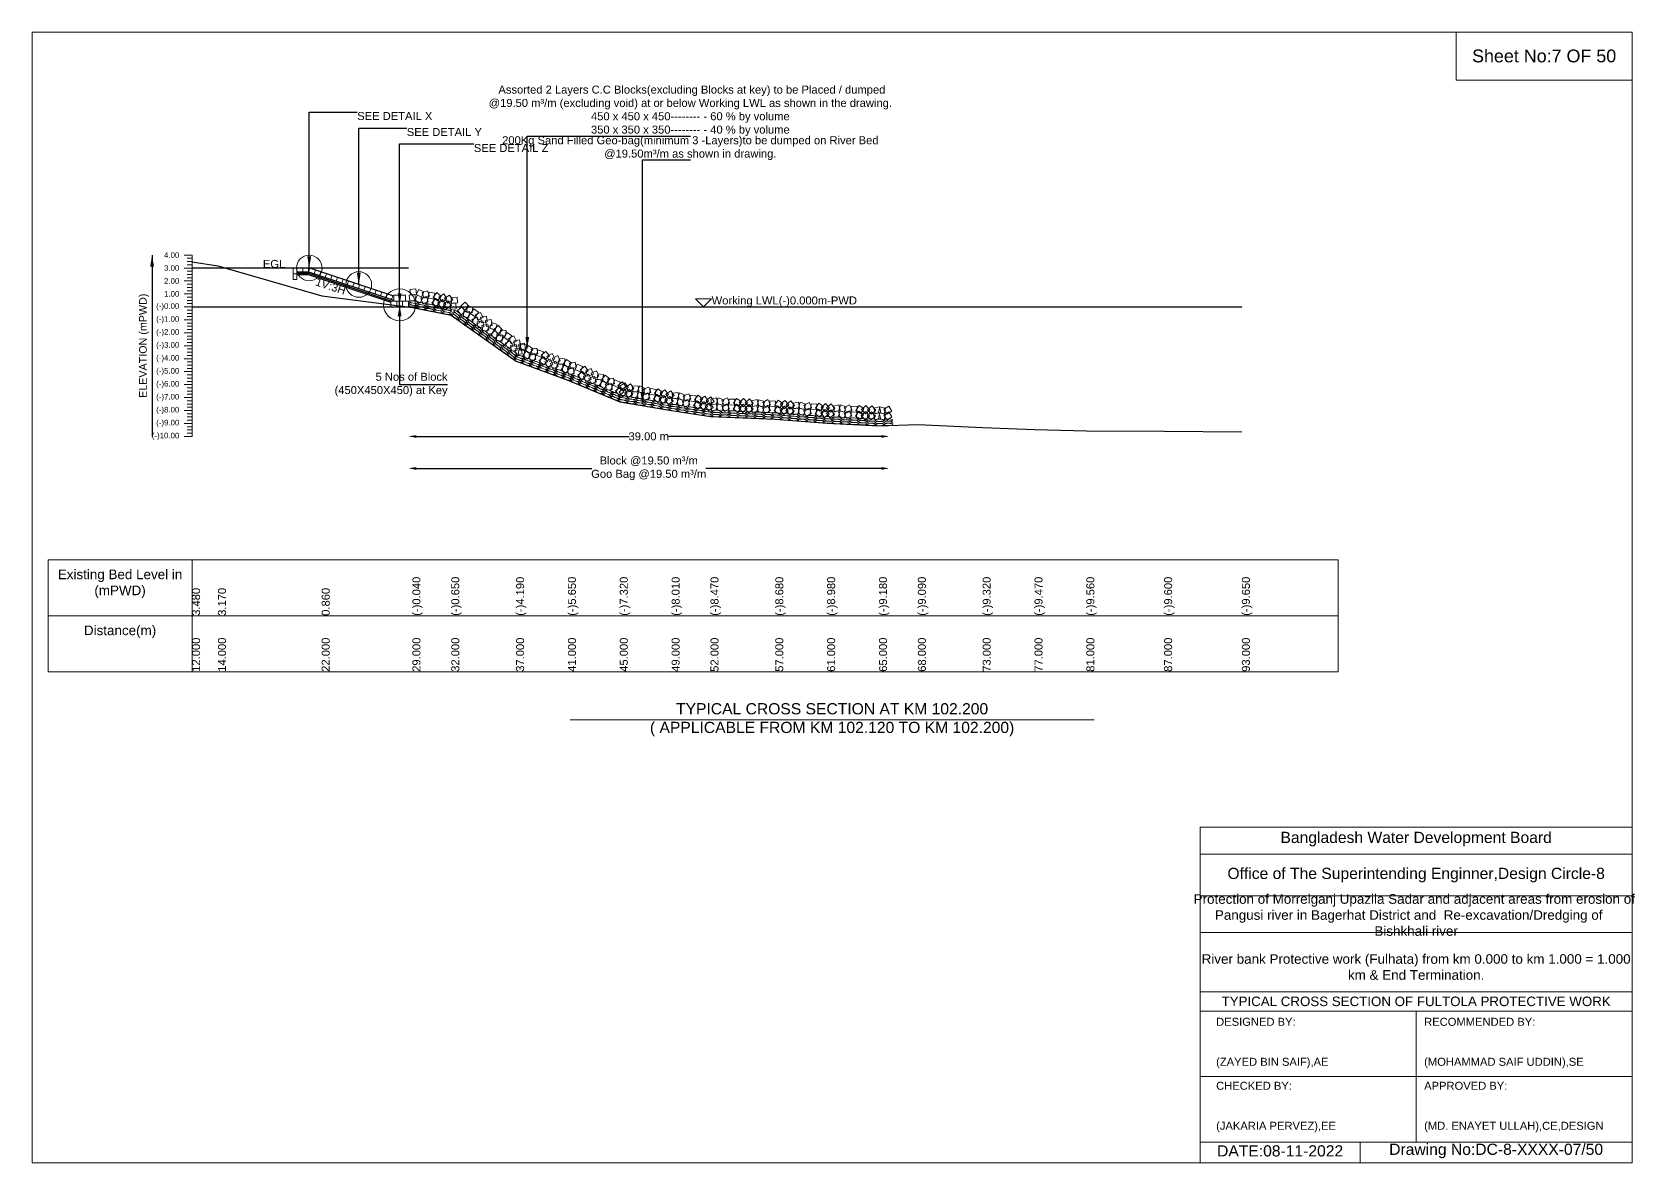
# Model space of a CAD drawing. Header units: inches. Extents: x 89000 to 305017, y -7071 to 0.
# Drawn here: x 190000 to 200017, y -7071 to 0 of the extents above; entities that cross this region are included whole.
import ezdxf

# ---------------------------------------------------------------- set-up
doc = ezdxf.new("R2010")
doc.units = ezdxf.units.IN
doc.header["$LTSCALE"] = 7
doc.header["$MEASUREMENT"] = 0
for name, color, linetype, lineweight in [('Cross section Data Border', 7, 'Continuous', 9), ('Cross Section Labels', 7, 'Continuous', 9), ('Existing_Bed_Level for Xsection', 7, 'Continuous', 25), ('Long Section Labels', 7, 'Continuous', 9)]:
    doc.layers.add(name, color=color, linetype=linetype, lineweight=lineweight)
doc.styles.get("Standard").update_dxf_attribs({"font": 'arial.ttf'})
doc.dimstyles.new('Appron Lebeling Style', dxfattribs={"dimtxt": 50, "dimasz": 50, "dimexe": 0.18, "dimexo": 0.0625, "dimgap": 0.09, "dimtad": 0, "dimtih": 1, "dimtoh": 1, "dimdec": 4, "dimzin": 0, "dimdsep": 46, "dimtxsty": 'Standard', "dimcen": 0.09, "dimse1": 1, "dimse2": 1, "dimadec": 0, "dimazin": 0, "dimtfac": 1, "dimtdec": 4, "dimtofl": 0, "dimtmove": 0, "dimatfit": 3, "dimfxl": 1, "dimtolj": 1, "dimtzin": 0, "dimarcsym": 0})
doc.dimstyles.get("Standard").update_dxf_attribs({"dimtxt": 0.18, "dimasz": 0.18, "dimexe": 0.18, "dimexo": 0.0625, "dimgap": 0.09, "dimtad": 0, "dimtih": 1, "dimtoh": 1, "dimdec": 4, "dimzin": 0, "dimdsep": 46, "dimtxsty": 'Standard', "dimcen": 0.09, "dimadec": 0, "dimazin": 0, "dimtfac": 1, "dimtdec": 4, "dimtofl": 0, "dimtmove": 0, "dimatfit": 3, "dimfxl": 1, "dimtolj": 1, "dimtzin": 0, "dimarcsym": 0})

# ---------------------------------------------------------------- blocks, each defined once
blk = doc.blocks.new('*D27')
at = {"layer": 'Cross Section Labels', "color": 0, "lineweight": -2, "transparency": 16777216}
for p, q in [((192402, -2528), (193732, -2528)), ((195307, -2528), (193977, -2528))]:
    blk.add_line(p, q, dxfattribs=at)
at = {"layer": 'Cross Section Labels', "color": 0, "transparency": 16777216}
for points in [[(192402, -2520), (192402, -2537), (192352, -2528)], [(195307, -2520), (195307, -2537), (195357, -2528)]]:
    blk.add_solid(points, dxfattribs=at)
at = {"layer": 'Defpoints', "color": 0, "transparency": 16777216}
for p in [(192352, -1718), (195357, -2460), (195357, -2528)]:
    blk.add_point(p, dxfattribs=at)
at = {"layer": 'Cross Section Labels', "color": 0, "transparency": 16777216, "insert": (193854, -2528), "char_height": 50, "attachment_point": 5}
blk.add_mtext('\\A1;39.00 m', dxfattribs=at)
blk = doc.blocks.new('*D28')
at = {"layer": 'Cross Section Labels', "color": 0, "lineweight": -2, "transparency": 16777216}
for p, q in [((192402, -2728), (193499, -2728)), ((195307, -2728), (194210, -2728))]:
    blk.add_line(p, q, dxfattribs=at)
at = {"layer": 'Cross Section Labels', "color": 0, "transparency": 16777216}
for points in [[(192402, -2720), (192402, -2737), (192352, -2728)], [(195307, -2720), (195307, -2737), (195357, -2728)]]:
    blk.add_solid(points, dxfattribs=at)
at = {"layer": 'Defpoints', "color": 0, "transparency": 16777216}
for p in [(192352, -1718), (195357, -2460), (195357, -2728)]:
    blk.add_point(p, dxfattribs=at)
at = {"layer": 'Cross Section Labels', "color": 0, "transparency": 16777216, "insert": (193854, -2728), "char_height": 50, "attachment_point": 5}
blk.add_mtext('\\A1;Block @19.50 m³/m ^JGoo Bag @19.50 m³/m ', dxfattribs=at)

msp = doc.modelspace()

# ---------------------------------------------------------------- linework, layer by layer
at = {"layer": 'Cross section Data Border'}
msp.add_lwpolyline([(190100, -3300), (198162.44489, -3300), (198162.44489, -4000), (190100, -4000)], close=True, dxfattribs=at)
for points in [[(191000, -3300), (191000, -4000)], [(190100, -3650), (198162.44489, -3650)]]:
    msp.add_lwpolyline(points, dxfattribs=at)
at = {"layer": 'Cross Section Labels'}
for points in [[(190000, 0), (200000, 0), (200000, -7071), (190000, -7071)], [(198900, 0), (200000, 0), (200000, -300), (198900, -300)], [(194197.2, -1718.35), (194247.2, -1668.35), (194147.2, -1668.35)]]:
    msp.add_lwpolyline(points, close=True, dxfattribs=at)
for points in [[(193362, -4300), (195000, -4300), (196638, -4300)], [(197300, -7071), (197300, -4971), (200000, -4971)], [(197300, -5141), (200000, -5141)], [(197300, -5401), (200000, -5401)], [(197300, -5631), (200000, -5631)], [(197300, -6001), (200000, -6001)], [(197300, -6121), (200000, -6121)], [(198650, -6121), (198650, -6941)], [(197300, -6531), (200000, -6531)], [(197300, -6941), (200000, -6941)], [(198300, -6941), (198300, -7071)]]:
    msp.add_lwpolyline(points, dxfattribs=at)
for centre, radius in [((191732.15, -1475.35), 80), ((192041.975, -1578.625), 80), ((192297.125, -1706.2), 100)]:
    msp.add_circle(centre, radius, dxfattribs=at)
at = {"layer": 'Existing_Bed_Level for Xsection'}
for points in [[(191000, -1436.47), (191162, -1461.58), (191810, -1648.69), (192377, -1721.59), (192620, -1771), (193025, -2057.74), (193349, -2176), (193673, -2311.27), (193997, -2367.16), (194240, -2404.42), (194645, -2421.43), (194969, -2445.73), (195293, -2461.93), (195536, -2454.64), (195941, -2473.27), (196265, -2485.42), (196589, -2492.71), (197075, -2495.95), (197561, -2500)], [(192351.8, -1475.35), (191000, -1475.35)], [(192260.675, -1651.525), (191735.89099, -1476.597), (191732.15, -1475.35), (191728.20665, -1475.35), (191655.30665, -1475.35)], [(191655.30665, -1499.65), (191728.20665, -1499.65), (192260.675, -1677.13945)], [(191655.30665, -1507.75), (191726.8922, -1507.75), (192249.3422, -1681.9)], [(191655.30665, -1515.85), (191725.57775, -1515.85), (192242.45, -1688.14075)], [(191000, -1718.35), (197561, -1718.35)]]:
    msp.add_lwpolyline(points, dxfattribs=at)
at = {"layer": 'Long Section Labels'}
for points in [[(191000, -1394.35), (190950, -1394.35)], [(191000, -2528.35), (191000, -2447.35), (191000, -2366.35), (191000, -2285.35), (191000, -2204.35), (191000, -2123.35), (191000, -2042.35), (191000, -1961.35), (191000, -1880.35), (191000, -1799.35), (191000, -1718.35), (191000, -1637.35), (191000, -1556.35), (191000, -1475.35), (191000, -1394.35)], [(191000, -1475.35), (190950, -1475.35)], [(191000, -1414.6), (190970, -1414.6)], [(191000, -1434.85), (190970, -1434.85)], [(191000, -1455.1), (190970, -1455.1)], [(191000, -1495.6), (190970, -1495.6)], [(191000, -1556.35), (190950, -1556.35)], [(191000, -1515.85), (190970, -1515.85)], [(191000, -1536.1), (190970, -1536.1)], [(191000, -1576.6), (190970, -1576.6)], [(191000, -1596.85), (190970, -1596.85)], [(191000, -1637.35), (190950, -1637.35)], [(191000, -1617.1), (190970, -1617.1)], [(191000, -1657.6), (190970, -1657.6)], [(191000, -1677.85), (190970, -1677.85)], [(191000, -1698.1), (190970, -1698.1)], [(191000, -1718.35), (190950, -1718.35)], [(191000, -1799.35), (190950, -1799.35)], [(191000, -1738.6), (190970, -1738.6)], [(191000, -1758.85), (190970, -1758.85)], [(191000, -1779.1), (190970, -1779.1)], [(191000, -1880.35), (190950, -1880.35)], [(191000, -1819.6), (190970, -1819.6)], [(191000, -1839.85), (190970, -1839.85)], [(191000, -1860.1), (190970, -1860.1)], [(191000, -1900.6), (190970, -1900.6)], [(191000, -1961.35), (190950, -1961.35)], [(191000, -1920.85), (190970, -1920.85)], [(191000, -1941.1), (190970, -1941.1)], [(191000, -1981.6), (190970, -1981.6)], [(191000, -2001.85), (190970, -2001.85)], [(191000, -2042.35), (190950, -2042.35)], [(191000, -2022.1), (190970, -2022.1)], [(191000, -2062.6), (190970, -2062.6)], [(191000, -2082.85), (190970, -2082.85)], [(191000, -2103.1), (190970, -2103.1)], [(191000, -2123.35), (190950, -2123.35)], [(191000, -2143.6), (190970, -2143.6)], [(191000, -2163.85), (190970, -2163.85)], [(191000, -2184.1), (190970, -2184.1)], [(191000, -2204.35), (190950, -2204.35)], [(191000, -2285.35), (190950, -2285.35)], [(191000, -2224.6), (190970, -2224.6)], [(191000, -2244.85), (190970, -2244.85)], [(191000, -2265.1), (190970, -2265.1)], [(191000, -2366.35), (190950, -2366.35)], [(191000, -2305.6), (190970, -2305.6)], [(191000, -2325.85), (190970, -2325.85)], [(191000, -2346.1), (190970, -2346.1)], [(191000, -2386.6), (190970, -2386.6)], [(191000, -2447.35), (190950, -2447.35)], [(191000, -2406.85), (190970, -2406.85)], [(191000, -2427.1), (190970, -2427.1)], [(191000, -2467.6), (190970, -2467.6)], [(191000, -2487.85), (190970, -2487.85)], [(191000, -2528.35), (190950, -2528.35)], [(191000, -2508.1), (190970, -2508.1)]]:
    msp.add_lwpolyline(points, dxfattribs=at)
for points in [[(191655.30665, -1475.35), (191631.00665, -1475.35), (191631.00665, -1511.8), (191655.30665, -1511.8)], [(191691.75665, -1475.35), (191655.30665, -1475.35), (191655.30665, -1499.65), (191691.75665, -1499.65)], [(191728.20665, -1475.35), (191691.75665, -1475.35), (191691.75665, -1499.65), (191728.20665, -1499.65)], [(191770.47049, -1488.1235), (191735.89099, -1476.597), (191728.20665, -1499.65), (191762.78616, -1511.1765)], [(191805.05, -1499.65), (191770.47049, -1488.1235), (191762.78616, -1511.1765), (191797.36567, -1522.703)], [(191839.62951, -1511.1765), (191805.05, -1499.65), (191797.36567, -1522.703), (191831.94517, -1534.22951)], [(191655.30665, -1511.8), (191631.00665, -1511.8), (191631.00665, -1548.25), (191655.30665, -1548.25)], [(191874.20901, -1522.703), (191839.62951, -1511.1765), (191831.94517, -1534.22951), (191866.52468, -1545.75601)], [(191908.78852, -1534.22951), (191874.20901, -1522.703), (191866.52468, -1545.75601), (191901.10418, -1557.28251)], [(191943.36802, -1545.75601), (191908.78852, -1534.22951), (191901.10418, -1557.28251), (191935.68369, -1568.80901)], [(191977.94753, -1557.28251), (191943.36802, -1545.75601), (191935.68369, -1568.80901), (191970.2632, -1580.33551)], [(192012.52704, -1568.80901), (191977.94753, -1557.28251), (191970.2632, -1580.33551), (192004.8427, -1591.86202)], [(192047.10654, -1580.33551), (192012.52704, -1568.80901), (192004.8427, -1591.86202), (192039.42221, -1603.38852)], [(192081.68605, -1591.86202), (192047.10654, -1580.33551), (192039.42221, -1603.38852), (192074.00171, -1614.91502)], [(192116.26556, -1603.38852), (192081.68605, -1591.86202), (192074.00171, -1614.91502), (192108.58122, -1626.44152)], [(192150.84506, -1614.91502), (192116.26556, -1603.38852), (192108.58122, -1626.44152), (192143.16073, -1637.96802)], [(192185.42457, -1626.44152), (192150.84506, -1614.91502), (192143.16073, -1637.96802), (192177.74023, -1649.49453)], [(192220.00407, -1637.96802), (192185.42457, -1626.44152), (192177.74023, -1649.49453), (192212.31974, -1661.02103)], [(192254.58358, -1649.49453), (192220.00407, -1637.96802), (192212.31974, -1661.02103), (192246.89925, -1672.54753)], [(192278.9, -1681.9), (192242.45, -1681.9), (192242.45, -1718.35), (192278.9, -1718.35)], [(192297.125, -1645.45), (192260.675, -1645.45), (192260.675, -1681.9), (192297.125, -1681.9)], [(192315.35, -1681.9), (192278.9, -1681.9), (192278.9, -1718.35), (192315.35, -1718.35)], [(192333.575, -1645.45), (192297.125, -1645.45), (192297.125, -1681.9), (192333.575, -1681.9)], [(192351.8, -1681.9), (192315.35, -1681.9), (192315.35, -1718.35), (192351.8, -1718.35)], [(192393.09232, -1641.12664), (192356.96971, -1646.00103), (192361.84411, -1682.12364), (192397.96672, -1677.24925)], [(192397.74049, -1604.97423), (192361.61788, -1609.84862), (192366.49228, -1645.97123), (192402.61488, -1641.09683)], [(192441.98622, -1660.90445), (192409.36727, -1644.63773), (192393.10054, -1677.25668), (192425.7195, -1693.52341)], [(192449.24911, -1625.18537), (192416.63015, -1608.91864), (192400.36343, -1641.53759), (192432.98238, -1657.80432)], [(192464.77397, -1653.28295), (192430.20197, -1664.83195), (192441.75097, -1699.40395), (192476.32297, -1687.85494)], [(192472.03685, -1617.56386), (192437.46485, -1629.11286), (192449.01385, -1663.68486), (192483.58585, -1652.13586)], [(192510.47254, -1669.37822), (192474.75345, -1662.11534), (192467.49057, -1697.83443), (192503.20966, -1705.09731)], [(192517.73542, -1633.65914), (192482.01633, -1626.39626), (192474.75345, -1662.11534), (192510.47254, -1669.37822)], [(192550.42548, -1689.2774), (192523.10883, -1665.14437), (192498.9758, -1692.46102), (192526.29245, -1716.59405)], [(192557.68836, -1653.55831), (192530.37171, -1629.42528), (192506.23868, -1656.74193), (192533.55533, -1680.87496)], [(192565.56541, -1672.87693), (192535.16457, -1692.9864), (192555.27404, -1723.38725), (192585.67489, -1703.27778)], [(192572.8283, -1637.15784), (192542.42745, -1657.26731), (192562.53692, -1687.66816), (192592.93777, -1667.55869)], [(192621.39806, -1710.52054), (192601.26439, -1680.13572), (192570.87956, -1700.26939), (192591.01324, -1730.65422)], [(192628.66094, -1674.80146), (192608.52727, -1644.41663), (192578.14244, -1664.55031), (192598.27612, -1694.93513)], [(192648.93022, -1693.34886), (192612.5489, -1695.58553), (192614.78558, -1731.96684), (192651.16689, -1729.73017)], [(192656.1931, -1657.62977), (192619.81179, -1659.86645), (192622.04846, -1696.24776), (192658.42977, -1694.01108)], [(192730.8718, -1716.10611), (192707.59361, -1688.05743), (192679.54493, -1711.33563), (192702.82313, -1739.3843)], [(192709.80968, -1745.85487), (192686.53148, -1717.8062), (192658.48281, -1741.0844), (192681.761, -1769.13307)], [(192733.73497, -1748.07949), (192697.44274, -1744.69181), (192694.05505, -1780.98404), (192730.34728, -1784.37172)], [(192754.7971, -1718.33072), (192718.50486, -1714.94304), (192715.11718, -1751.23527), (192751.40941, -1754.62296)], [(192769.04923, -1781.25057), (192739.30046, -1760.18845), (192718.23833, -1789.93721), (192747.9871, -1810.99934)], [(192790.11136, -1751.50181), (192760.36259, -1730.43968), (192739.30046, -1760.18845), (192769.04923, -1781.25057)], [(192797.57132, -1815.58285), (192782.31937, -1782.47725), (192749.21377, -1797.7292), (192764.46572, -1830.8348)], [(192818.63345, -1785.83408), (192803.3815, -1752.72848), (192770.2759, -1767.98043), (192785.52785, -1801.08603)], [(192839.10499, -1776.93976), (192803.17382, -1783.06783), (192809.3019, -1818.99901), (192845.23307, -1812.87093)], [(192874.9937, -1833.91631), (192868.83701, -1797.99003), (192832.91073, -1804.14671), (192839.06742, -1840.07299)], [(192818.04286, -1806.68853), (192782.11169, -1812.8166), (192788.23977, -1848.74778), (192824.17094, -1842.6197)], [(192853.93157, -1863.66508), (192847.77488, -1827.73879), (192811.8486, -1833.89548), (192818.00529, -1869.82176)], [(192886.05234, -1859.06697), (192851.86342, -1846.42892), (192839.22537, -1880.61784), (192873.41429, -1893.25589)], [(192907.11447, -1829.3182), (192872.92555, -1816.68015), (192860.2875, -1850.86908), (192894.47642, -1863.50712)], [(192918.05106, -1893.28977), (192894.77286, -1865.2411), (192866.72419, -1888.5193), (192890.00239, -1916.56797)], [(192939.11319, -1863.541), (192915.83499, -1835.49233), (192887.78632, -1858.77053), (192911.06451, -1886.8192)], [(192941.97635, -1895.51439), (192905.68412, -1892.12671), (192902.29643, -1928.41894), (192938.58866, -1931.80662)], [(192963.03848, -1865.76562), (192926.74625, -1862.37794), (192923.35856, -1898.67017), (192959.65079, -1902.05785)], [(192998.35274, -1898.9367), (192968.60397, -1877.87458), (192947.54184, -1907.62334), (192977.29061, -1928.68547)], [(193026.87483, -1933.26897), (193011.62288, -1900.16338), (192978.51728, -1915.41533), (192993.76924, -1948.52093)], [(192977.29061, -1928.68547), (192947.54184, -1907.62334), (192926.47971, -1937.37211), (192956.22848, -1958.43424)], [(193005.8127, -1963.01774), (192990.56075, -1929.91215), (192957.45516, -1945.1641), (192972.70711, -1978.26969)], [(193026.28425, -1954.12342), (192990.35307, -1960.2515), (192996.48115, -1996.18267), (193032.41232, -1990.0546)], [(193047.34637, -1924.37466), (193011.4152, -1930.50273), (193017.54328, -1966.43391), (193053.47445, -1960.30583)], [(193062.17295, -2011.09997), (193056.01626, -1975.17369), (193020.08998, -1981.33038), (193026.24667, -2017.25666)], [(193078.38071, -1990.08303), (193042.07167, -1986.88048), (193038.86913, -2023.18952), (193075.17816, -2026.39207)], [(193083.23508, -1981.35121), (193077.07839, -1945.42492), (193041.15211, -1951.58161), (193047.3088, -1987.50789)], [(193090.87848, -1955.84258), (193054.56944, -1952.64003), (193051.36689, -1988.94907), (193087.67593, -1992.15162)], [(193118.2528, -2014.68659), (193088.41792, -1993.74661), (193067.47794, -2023.58149), (193097.31282, -2044.52147)], [(193130.75056, -1980.44614), (193100.91569, -1959.50616), (193079.97571, -1989.34104), (193109.81058, -2010.28102)], [(193154.41878, -1976.30081), (193118.51304, -1982.57616), (193124.78838, -2018.4819), (193160.69413, -2012.20656)], [(193197.21314, -1999.01778), (193162.97269, -1986.52001), (193150.47493, -2020.76046), (193184.71538, -2033.25823)], [(193233.75975, -2024.64121), (193210.3388, -1996.71162), (193182.40922, -2020.13256), (193205.83016, -2048.06215)], [(193141.92102, -2010.54126), (193106.01527, -2016.81661), (193112.29062, -2052.72235), (193148.19636, -2046.44701)], [(193184.71538, -2033.25823), (193150.47493, -2020.76046), (193137.97716, -2055.00091), (193172.21761, -2067.49868)], [(193221.26198, -2058.88165), (193197.84104, -2030.95207), (193169.91145, -2054.37301), (193193.3324, -2082.3026)], [(193238.67406, -2044.91696), (193205.61903, -2060.2782), (193220.98027, -2093.33323), (193254.0353, -2077.97199)], [(193251.17182, -2010.67651), (193218.1168, -2026.03776), (193233.47804, -2059.09278), (193266.53307, -2043.73154)], [(193288.28279, -2090.45047), (193272.89523, -2057.40769), (193239.85245, -2072.79525), (193255.24, -2105.83803)], [(193300.78055, -2056.21003), (193285.39299, -2023.16724), (193252.35021, -2038.5548), (193267.73777, -2071.59758)], [(193318.06386, -2077.56738), (193281.75482, -2074.36483), (193278.55227, -2110.67387), (193314.86131, -2113.87642)], [(193330.56162, -2043.32693), (193294.25259, -2040.12438), (193291.05004, -2076.43342), (193327.35908, -2079.63597)], [(193357.93594, -2102.17094), (193328.10107, -2081.23096), (193307.16109, -2111.06584), (193336.99596, -2132.00582)], [(193370.43371, -2067.93049), (193340.59883, -2046.99051), (193319.65885, -2076.82539), (193349.49373, -2097.76537)], [(193381.60417, -2098.02561), (193345.69842, -2104.30095), (193351.97377, -2140.2067), (193387.87951, -2133.93135)], [(193394.10193, -2063.78516), (193358.19618, -2070.0605), (193364.47153, -2105.96625), (193400.37728, -2099.6909)], [(193440.8783, -2090.59505), (193407.2421, -2076.55194), (193393.19899, -2110.18814), (193426.83519, -2124.23125)], [(193476.22091, -2117.85518), (193454.09532, -2088.88864), (193425.12877, -2111.01423), (193447.25436, -2139.98077)], [(193426.83519, -2124.23125), (193393.19899, -2110.18814), (193379.15588, -2143.82433), (193412.79208, -2157.86744)], [(193462.1778, -2151.49138), (193440.0522, -2122.52483), (193411.08566, -2144.65042), (193433.21125, -2173.61697)], [(193480.20737, -2138.33358), (193446.4875, -2152.17456), (193460.32847, -2185.89443), (193494.04835, -2172.05346)], [(193494.25048, -2104.69739), (193460.53061, -2118.53837), (193474.37158, -2152.25824), (193508.09146, -2138.41726)], [(193527.69245, -2186.07763), (193513.82462, -2152.36879), (193480.11578, -2166.23661), (193493.98361, -2199.94545)], [(193541.73556, -2152.44143), (193527.86773, -2118.73259), (193494.15889, -2132.60042), (193508.02672, -2166.30926)], [(193558.02898, -2174.56323), (193521.90331, -2169.71156), (193517.05164, -2205.83723), (193553.17731, -2210.6889)], [(193572.07209, -2140.92704), (193535.94642, -2136.07537), (193531.09475, -2172.20104), (193567.22042, -2177.05271)], [(193596.74003, -2200.95589), (193567.88906, -2178.67981), (193545.61298, -2207.53079), (193574.46395, -2229.80687)], [(193610.78314, -2167.3197), (193581.93217, -2145.04362), (193559.65609, -2173.8946), (193588.50706, -2196.17068)], [(193620.57239, -2197.89201), (193584.41825, -2202.52676), (193589.05301, -2238.6809), (193625.20714, -2234.04614)], [(193634.6155, -2164.25581), (193598.46136, -2168.89057), (193603.09612, -2205.04471), (193639.25026, -2200.40995)], [(193676.33165, -2188.89683), (193642.69546, -2174.85372), (193628.65235, -2208.48991), (193662.28854, -2222.53302)], [(193711.67426, -2216.15696), (193689.54867, -2187.19041), (193660.58213, -2209.316), (193682.70772, -2238.28255)], [(193704.15623, -2193.08714), (193674.36763, -2214.09289), (193695.37338, -2243.8815), (193725.16198, -2222.87575)], [(193761.08498, -2229.05164), (193740.05551, -2199.27977), (193710.28364, -2220.30923), (193731.31311, -2250.0811)], [(193662.28854, -2222.53302), (193628.65235, -2208.48991), (193614.60924, -2242.12611), (193648.24543, -2256.16922)], [(193697.63115, -2249.79315), (193675.50556, -2220.82661), (193646.53902, -2242.9522), (193668.66461, -2271.91874)], [(193697.96012, -2229.00665), (193668.17152, -2250.0124), (193689.17727, -2279.801), (193718.96587, -2258.79525)], [(193754.88886, -2264.97114), (193733.8594, -2235.19927), (193704.08753, -2256.22874), (193725.11699, -2286.0006)], [(193781.89752, -2246.98729), (193745.59893, -2250.30623), (193748.91788, -2286.60482), (193785.21646, -2283.28587)], [(193788.09363, -2211.06778), (193751.79505, -2214.38673), (193755.11399, -2250.68531), (193791.41258, -2247.36637)], [(193825.51576, -2264.09189), (193792.42692, -2248.80361), (193777.13864, -2281.89245), (193810.22748, -2297.18072)], [(193831.71187, -2228.17238), (193798.62303, -2212.88411), (193783.33476, -2245.97294), (193816.4236, -2261.26122)], [(193848.06646, -2255.79525), (193813.85367, -2268.36852), (193826.42694, -2302.58131), (193860.63974, -2290.00804)], [(193854.26258, -2219.87574), (193820.04978, -2232.44902), (193832.62306, -2266.66181), (193866.83585, -2254.08854)], [(193894.22401, -2270.5227), (193858.30451, -2264.32659), (193852.1084, -2300.24609), (193888.0279, -2306.4422)], [(193900.42013, -2234.6032), (193864.50063, -2228.40708), (193858.30451, -2264.32659), (193894.22401, -2270.5227)], [(193934.75175, -2289.22344), (193906.72864, -2265.91447), (193883.41967, -2293.93758), (193911.44278, -2317.24655)], [(193940.94786, -2253.30394), (193912.92475, -2229.99497), (193889.61579, -2258.01808), (193917.63889, -2281.32704)], [(193949.39664, -2272.37945), (193919.60803, -2293.3852), (193940.61378, -2323.1738), (193970.40239, -2302.16805)], [(193955.59275, -2236.45994), (193925.80415, -2257.46569), (193946.8099, -2287.2543), (193976.5985, -2266.24855)], [(194006.32538, -2308.34394), (193985.29592, -2278.57207), (193955.52405, -2299.60154), (193976.55351, -2329.3734)], [(194012.52149, -2272.42444), (193991.49203, -2242.65257), (193961.72016, -2263.68203), (193982.74963, -2293.4539)], [(194031.89388, -2289.69513), (193995.66359, -2293.69118), (193999.65964, -2329.92147), (194035.88993, -2325.92543)], [(194037.41832, -2253.66621), (194001.18803, -2257.66226), (194005.18407, -2293.89255), (194041.41436, -2289.89651)], [(194075.82386, -2305.98242), (194042.45536, -2291.31456), (194027.7875, -2324.68305), (194061.156, -2339.35091)], [(194081.34829, -2269.9535), (194047.9798, -2255.28564), (194033.31194, -2288.65413), (194066.68043, -2303.32199)], [(194098.21574, -2297.26621), (194064.24364, -2310.47603), (194077.45347, -2344.44813), (194111.42556, -2331.23831)], [(194103.74017, -2261.23729), (194069.76808, -2274.44711), (194082.9779, -2308.41921), (194116.94999, -2295.20939)], [(194150.16463, -2275.10044), (194114.13571, -2269.57601), (194108.61128, -2305.60493), (194144.6402, -2311.12936)], [(194191.03444, -2293.04129), (194162.58105, -2270.25956), (194139.79932, -2298.71295), (194168.25271, -2321.49468)], [(194205.36231, -2275.92682), (194175.97106, -2297.48505), (194197.52929, -2326.87629), (194226.92054, -2305.31806)], [(194262.95257, -2310.82221), (194241.37094, -2281.44814), (194211.99687, -2303.02977), (194233.5785, -2332.40384)], [(194276.99639, -2287.56099), (194241.42513, -2295.51633), (194249.38047, -2331.0876), (194284.95174, -2323.13225)], [(194322.45081, -2298.91941), (194287.67189, -2288.00936), (194276.76184, -2322.78828), (194311.54076, -2333.69833)], [(194343.74858, -2287.79406), (194311.43488, -2304.65903), (194328.29985, -2336.97273), (194360.61356, -2320.10776)], [(194391.41584, -2296.46878), (194354.99794, -2294.93922), (194353.46839, -2331.35712), (194389.88628, -2332.88667)], [(194434.01045, -2309.8072), (194403.22471, -2290.29206), (194383.70957, -2321.07779), (194414.4953, -2340.59294)], [(194446.36971, -2291.22114), (194419.52699, -2315.88024), (194444.18609, -2342.72296), (194471.02881, -2318.06386)], [(194507.44756, -2319.5729), (194482.7671, -2292.74983), (194455.94403, -2317.4303), (194480.62449, -2344.25337)], [(194531.92165, -2298.26785), (194496.35038, -2306.22319), (194504.30573, -2341.79446), (194539.87699, -2333.83911)], [(194577.37607, -2309.62627), (194542.59715, -2298.71622), (194531.68709, -2333.49514), (194566.46601, -2344.40519)], [(194598.67384, -2298.50092), (194566.36014, -2315.36589), (194583.22511, -2347.67959), (194615.53881, -2330.81462)], [(194692.22992, -2322.01317), (194662.10246, -2301.49638), (194641.58567, -2331.62384), (194671.71314, -2352.14063)], [(194705.19359, -2303.84351), (194677.55463, -2327.60673), (194701.31784, -2355.24569), (194728.9568, -2331.48247)], [(194144.6402, -2311.12936), (194108.61128, -2305.60493), (194103.08685, -2341.63385), (194139.11577, -2347.15828)], [(194185.51, -2329.07021), (194157.05661, -2306.28848), (194134.27488, -2334.74187), (194162.72827, -2357.5236)], [(194199.83787, -2311.95574), (194170.44663, -2333.51397), (194192.00486, -2362.90521), (194221.3961, -2341.34698)], [(194257.42813, -2346.85113), (194235.84651, -2317.47706), (194206.47244, -2339.05869), (194228.05406, -2368.43276)], [(194275.46684, -2323.97888), (194239.89557, -2331.93423), (194247.85092, -2367.50549), (194283.42219, -2359.55015)], [(194320.92126, -2335.33731), (194286.14234, -2324.42725), (194275.23229, -2359.20617), (194310.01121, -2370.11622)], [(194342.21903, -2324.21195), (194309.90533, -2341.07692), (194326.7703, -2373.39063), (194359.084, -2356.52565)], [(194389.88628, -2332.88667), (194353.46839, -2331.35712), (194351.93884, -2367.77501), (194388.35673, -2369.30456)], [(194432.4809, -2346.2251), (194401.69516, -2326.70995), (194382.18001, -2357.49569), (194412.96575, -2377.01083)], [(194444.84016, -2327.63904), (194417.99744, -2352.29813), (194442.65654, -2379.14085), (194469.49926, -2354.48175)], [(194505.91801, -2355.9908), (194481.23755, -2329.16773), (194454.41447, -2353.84819), (194479.09494, -2380.67126)], [(194530.3921, -2334.68574), (194494.82083, -2342.64109), (194502.77618, -2378.21235), (194538.34744, -2370.25701)], [(194575.84652, -2346.04417), (194541.0676, -2335.13411), (194530.15754, -2369.91303), (194564.93646, -2380.82309)], [(194597.14429, -2334.91881), (194564.83059, -2351.78378), (194581.69556, -2384.09749), (194614.00926, -2367.23252)], [(194644.81154, -2343.59353), (194608.39365, -2342.06398), (194606.86409, -2378.48187), (194643.28199, -2380.01142)], [(194646.34109, -2307.17564), (194609.9232, -2305.64609), (194608.39365, -2342.06398), (194644.81154, -2343.59353)], [(194689.50383, -2358.36108), (194659.37637, -2337.8443), (194638.85958, -2367.97176), (194668.98704, -2388.48854)], [(194702.46749, -2340.19143), (194674.82853, -2363.95464), (194698.59175, -2391.5936), (194726.23071, -2367.83039)], [(194762.58016, -2370.53601), (194738.79494, -2342.91599), (194711.17491, -2366.7012), (194734.96013, -2394.32123)], [(194765.30625, -2334.1881), (194741.52103, -2306.56807), (194713.90101, -2330.35329), (194737.68622, -2357.97332)], [(194787.74149, -2350.04715), (194751.9279, -2356.82866), (194758.70941, -2392.64226), (194794.523, -2385.86074)], [(194790.46758, -2313.69923), (194754.65399, -2320.48075), (194761.4355, -2356.29434), (194797.2491, -2349.51283)], [(194832.79789, -2362.89391), (194798.39648, -2350.84627), (194786.34884, -2385.24768), (194820.75025, -2397.29532)], [(194835.52398, -2326.546), (194801.12257, -2314.49836), (194789.07493, -2348.89977), (194823.47634, -2360.9474)], [(194854.44993, -2352.47481), (194821.5992, -2368.26824), (194837.39263, -2401.11896), (194870.24335, -2385.32554)], [(194857.17602, -2316.1269), (194824.3253, -2331.92032), (194840.11872, -2364.77105), (194872.96945, -2348.97763)], [(194901.8062, -2362.71207), (194865.45828, -2359.98598), (194862.73219, -2396.33389), (194899.0801, -2399.05999)], [(194904.53229, -2326.36416), (194868.18438, -2323.63806), (194865.45828, -2359.98598), (194901.8062, -2362.71207)], [(194943.93923, -2377.44374), (194913.81177, -2356.92695), (194893.29498, -2387.05441), (194923.42245, -2407.5712)], [(194946.66533, -2341.09582), (194916.53787, -2320.57904), (194896.02108, -2350.7065), (194926.14854, -2371.22329)], [(194956.9029, -2359.27408), (194929.26394, -2383.0373), (194953.02715, -2410.67626), (194980.66611, -2386.91304)], [(194959.62899, -2322.92617), (194931.99003, -2346.68938), (194955.75324, -2374.32834), (194983.3922, -2350.56513)], [(195015.60357, -2388.44053), (194991.13802, -2361.42129), (194964.11878, -2385.88684), (194988.58433, -2412.90608)], [(195017.42379, -2352.03601), (194992.95824, -2325.01677), (194965.939, -2349.48232), (194990.40455, -2376.50156)], [(195040.24695, -2367.33153), (195004.61331, -2375.00266), (195012.28444, -2410.6363), (195047.91808, -2402.96517)], [(195042.06717, -2330.92701), (195006.43354, -2338.59813), (195014.10466, -2374.23177), (195049.7383, -2366.56064)], [(195085.60925, -2379.05245), (195050.91853, -2367.86511), (195039.73118, -2402.55582), (195074.4219, -2413.74317)], [(195087.42947, -2342.64793), (195052.73876, -2331.46058), (195041.55141, -2366.1513), (195076.24213, -2377.33865)], [(195106.99515, -2368.09748), (195074.54785, -2384.70395), (195091.15432, -2417.15125), (195123.60163, -2400.54478)], [(195108.81538, -2331.69295), (195076.36808, -2348.29943), (195092.97455, -2380.74673), (195125.42185, -2364.14026)], [(195154.59164, -2377.15244), (195118.18711, -2375.33222), (195116.36689, -2411.73674), (195152.77141, -2413.55697)], [(195156.41186, -2340.74792), (195120.00734, -2338.92769), (195118.18711, -2375.33222), (195154.59164, -2377.15244)], [(195197.07841, -2390.83048), (195166.44944, -2371.07019), (195146.68916, -2401.69916), (195177.31812, -2421.45944)], [(195198.89864, -2354.42595), (195168.26967, -2334.66567), (195148.50938, -2365.29463), (195179.13835, -2385.05492)], [(195209.58565, -2372.34367), (195182.54694, -2396.7877), (195206.99096, -2423.82641), (195234.02968, -2399.38239)], [(195211.40588, -2335.93915), (195184.36716, -2360.38318), (195208.81119, -2387.42189), (195235.8499, -2362.97786)], [(195270.43523, -2401.18211), (195245.96967, -2374.16287), (195218.95043, -2398.62842), (195243.41599, -2425.64766)], [(195272.25545, -2364.77759), (195247.7899, -2337.75835), (195220.77066, -2362.2239), (195245.23621, -2389.24314)], [(195295.07861, -2380.07311), (195259.44497, -2387.74424), (195267.1161, -2423.37788), (195302.74974, -2415.70675)], [(195296.89883, -2343.66859), (195261.26519, -2351.33972), (195268.93632, -2386.97336), (195304.56996, -2379.30223)], [(195333.595, -2351.79563), (195298.12163, -2343.41456), (195289.74057, -2378.88794), (195325.21394, -2387.269)], [(195334.68801, -2388.22924), (195299.21464, -2379.84817), (195290.83357, -2415.32155), (195326.30695, -2423.70261)], [(195354.03769, -2339.16767), (195323.02029, -2358.31248), (195342.1651, -2389.32988), (195373.1825, -2370.18507)], [(195355.1307, -2375.60128), (195324.1133, -2394.74609), (195343.25811, -2425.76349), (195374.2755, -2406.61868)]]:
    msp.add_lwpolyline(points, close=True, dxfattribs=at)
for centre, major_axis in [((192382.63393, -1701.65791), (26.41625, -5.3713)), ((192385.37769, -1688.16403), (26.41625, -5.3713)), ((192435.46643, -1712.40051), (26.41625, -5.3713)), ((192438.21018, -1698.90664), (26.41625, -5.3713)), ((192491.04268, -1709.64924), (26.41625, -5.3713)), ((192379.89018, -1715.15178), (26.41625, -5.3713)), ((192432.72267, -1725.89439), (26.41625, -5.3713)), ((192485.55517, -1736.637), (26.41625, -5.3713)), ((192488.29892, -1723.14312), (26.41625, -5.3713)), ((192538.38767, -1747.37961), (26.41625, -5.3713)), ((192541.13142, -1733.88573), (26.41625, -5.3713)), ((192543.87518, -1720.39185), (26.41625, -5.3713)), ((192591.22016, -1758.12221), (26.41625, -5.3713)), ((192593.96392, -1744.62834), (26.41625, -5.3713)), ((192596.70767, -1731.13446), (26.41625, -5.3713)), ((192642.86817, -1778.75474), (22.00087, -15.57661)), ((192650.82498, -1767.51632), (22.00087, -15.57661)), ((192658.78178, -1756.2779), (22.00087, -15.57661)), ((192686.86991, -1809.90797), (22.00087, -15.57661)), ((192694.82671, -1798.66955), (22.00087, -15.57661)), ((192702.78351, -1787.43113), (22.00087, -15.57661)), ((192746.78525, -1818.58435), (22.00087, -15.57661)), ((192730.87164, -1841.0612), (22.00087, -15.57661)), ((192738.82844, -1829.82278), (22.00087, -15.57661)), ((192774.87337, -1872.21443), (22.00087, -15.57661)), ((192782.83018, -1860.97601), (22.00087, -15.57661)), ((192790.78698, -1849.73758), (22.00087, -15.57661)), ((192818.87511, -1903.36766), (22.00087, -15.57661)), ((192826.83191, -1892.12923), (22.00087, -15.57661)), ((192834.78872, -1880.89081), (22.00087, -15.57661)), ((192878.79045, -1912.04404), (22.00087, -15.57661)), ((192862.87684, -1934.52089), (22.00087, -15.57661)), ((192870.83365, -1923.28246), (22.00087, -15.57661)), ((192906.87858, -1965.67411), (22.00087, -15.57661)), ((192914.83538, -1954.43569), (22.00087, -15.57661)), ((192922.79219, -1943.19727), (22.00087, -15.57661)), ((192950.88031, -1996.82734), (22.00087, -15.57661)), ((192958.83712, -1985.58892), (22.00087, -15.57661)), ((192966.79392, -1974.35049), (22.00087, -15.57661)), ((193002.83885, -2016.74215), (22.00087, -15.57661)), ((193010.79566, -2005.50372), (22.00087, -15.57661)), ((192994.88205, -2027.98057), (22.00087, -15.57661)), ((193038.76165, -2055.43371), (25.32271, -9.24279)), ((193043.48303, -2042.49843), (25.32271, -9.24279)), ((193048.20441, -2029.56315), (25.32271, -9.24279)), ((193089.40708, -2073.91929), (25.32271, -9.24279)), ((193094.12846, -2060.98401), (25.32271, -9.24279)), ((193098.84984, -2048.04873), (25.32271, -9.24279)), ((193140.05251, -2092.40488), (25.32271, -9.24279)), ((193144.77389, -2079.46959), (25.32271, -9.24279)), ((193149.49527, -2066.53431), (25.32271, -9.24279)), ((193190.69794, -2110.89046), (25.32271, -9.24279)), ((193195.41932, -2097.95518), (25.32271, -9.24279)), ((193200.1407, -2085.0199), (25.32271, -9.24279)), ((193246.06475, -2116.44076), (25.32271, -9.24279)), ((193250.78613, -2103.50548), (25.32271, -9.24279)), ((193241.34337, -2129.37604), (25.32271, -9.24279)), ((193291.9888, -2147.86162), (25.32271, -9.24279)), ((193296.71018, -2134.92634), (25.32271, -9.24279)), ((193301.43156, -2121.99106), (25.32271, -9.24279)), ((193342.63423, -2166.3472), (25.32271, -9.24279)), ((193347.35561, -2153.41192), (25.32271, -9.24279)), ((193352.07699, -2140.47664), (25.32271, -9.24279)), ((193392.8318, -2186.83882), (24.87583, -10.38566)), ((193398.13697, -2174.13181), (24.87583, -10.38566)), ((193403.44215, -2161.4248), (24.87583, -10.38566)), ((193442.58347, -2207.61014), (24.87583, -10.38566)), ((193447.88864, -2194.90313), (24.87583, -10.38566)), ((193453.19382, -2182.19613), (24.87583, -10.38566)), ((193497.64031, -2215.67445), (24.87583, -10.38566)), ((193502.94548, -2202.96745), (24.87583, -10.38566)), ((193492.33513, -2228.38146), (24.87583, -10.38566)), ((193542.0868, -2249.15278), (24.87583, -10.38566)), ((193547.39198, -2236.44577), (24.87583, -10.38566)), ((193552.69715, -2223.73877), (24.87583, -10.38566)), ((193591.83847, -2269.9241), (24.87583, -10.38566)), ((193597.14364, -2257.2171), (24.87583, -10.38566)), ((193602.44882, -2244.51009), (24.87583, -10.38566)), ((193641.59014, -2290.69542), (24.87583, -10.38566)), ((193646.89531, -2277.98842), (24.87583, -10.38566)), ((193652.20049, -2265.28141), (24.87583, -10.38566)), ((193690.92462, -2307.37531), (26.56447, -4.58237)), ((193693.26537, -2293.80572), (26.56447, -4.58237)), ((193695.60613, -2280.23613), (26.56447, -4.58237)), ((193746.39431, -2302.97046), (26.56447, -4.58237)), ((193748.73506, -2289.40087), (26.56447, -4.58237)), ((193799.52324, -2312.1352), (26.56447, -4.58237)), ((193801.864, -2298.56561), (26.56447, -4.58237)), ((193854.99293, -2307.73036), (26.56447, -4.58237)), ((193744.05355, -2316.54005), (26.56447, -4.58237)), ((193797.18249, -2325.70479), (26.56447, -4.58237)), ((193850.31142, -2334.86954), (26.56447, -4.58237)), ((193852.65218, -2321.29995), (26.56447, -4.58237)), ((193903.44036, -2344.03428), (26.56447, -4.58237)), ((193905.78111, -2330.46469), (26.56447, -4.58237)), ((193908.12187, -2316.8951), (26.56447, -4.58237)), ((193956.5693, -2353.19902), (26.56447, -4.58237)), ((193958.91005, -2339.62943), (26.56447, -4.58237)), ((193961.2508, -2326.05984), (26.56447, -4.58237)), ((194009.60647, -2362.12753), (26.64539, -4.08563)), ((194011.69348, -2348.5166), (26.64539, -4.08563)), ((194013.78049, -2334.90567), (26.64539, -4.08563)), ((194062.89725, -2370.29878), (26.64539, -4.08563)), ((194064.98426, -2356.68785), (26.64539, -4.08563)), ((194067.07127, -2343.07693), (26.64539, -4.08563)), ((194116.18803, -2378.47003), (26.64539, -4.08563)), ((194118.27504, -2364.85911), (26.64539, -4.08563)), ((194120.36205, -2351.24818), (26.64539, -4.08563)), ((194169.4788, -2386.64128), (26.64539, -4.08563)), ((194171.56581, -2373.03036), (26.64539, -4.08563)), ((194173.65282, -2359.41943), (26.64539, -4.08563)), ((194222.76958, -2394.81254), (26.64539, -4.08563)), ((194224.85659, -2381.20161), (26.64539, -4.08563)), ((194226.9436, -2367.59068), (26.64539, -4.08563)), ((194275.68382, -2399.02765), (26.93306, -1.13119)), ((194276.26165, -2385.26978), (26.93306, -1.13119)), ((194276.83948, -2371.51191), (26.93306, -1.13119)), ((194329.54993, -2401.29003), (26.93306, -1.13119)), ((194330.12776, -2387.53216), (26.93306, -1.13119)), ((194330.70559, -2373.77429), (26.93306, -1.13119)), ((194383.41604, -2403.5524), (26.93306, -1.13119)), ((194383.99387, -2389.79453), (26.93306, -1.13119)), ((194384.5717, -2376.03666), (26.93306, -1.13119)), ((194437.28215, -2405.81478), (26.93306, -1.13119)), ((194437.85998, -2392.05691), (26.93306, -1.13119)), ((194438.43781, -2378.29904), (26.93306, -1.13119)), ((194491.14826, -2408.07716), (26.93306, -1.13119)), ((194491.72609, -2394.31929), (26.93306, -1.13119)), ((194492.30392, -2380.56142), (26.93306, -1.13119)), ((194545.01437, -2410.33953), (26.93306, -1.13119)), ((194545.5922, -2396.58166), (26.93306, -1.13119)), ((194546.17003, -2382.82379), (26.93306, -1.13119)), ((194599.45831, -2398.84404), (26.93306, -1.13119)), ((194600.03614, -2385.08617), (26.93306, -1.13119)), ((194653.98813, -2401.3911), (26.8813, -2.0161)), ((194655.01799, -2387.65966), (26.8813, -2.0161)), ((194707.75074, -2405.42329), (26.8813, -2.0161)), ((194708.7806, -2391.69186), (26.8813, -2.0161)), ((194761.51334, -2409.45549), (26.8813, -2.0161)), ((194762.5432, -2395.72406), (26.8813, -2.0161)), ((194816.30581, -2399.75625), (26.8813, -2.0161)), ((194870.06841, -2403.78845), (26.8813, -2.0161)), ((194923.83102, -2407.82064), (26.8813, -2.0161)), ((194976.74745, -2411.64937), (26.92317, -1.34616)), ((194598.88048, -2412.60191), (26.93306, -1.13119)), ((194652.95828, -2415.12253), (26.8813, -2.0161)), ((194706.72088, -2419.15473), (26.8813, -2.0161)), ((194760.48349, -2423.18692), (26.8813, -2.0161)), ((194814.24609, -2427.21912), (26.8813, -2.0161)), ((194815.27595, -2413.48769), (26.8813, -2.0161)), ((194868.0087, -2431.25132), (26.8813, -2.0161)), ((194869.03855, -2417.51988), (26.8813, -2.0161)), ((194921.7713, -2435.28351), (26.8813, -2.0161)), ((194922.80116, -2421.55208), (26.8813, -2.0161)), ((194975.37217, -2439.15501), (26.92317, -1.34616)), ((194976.05981, -2425.40219), (26.92317, -1.34616)), ((195029.2185, -2441.84732), (26.92317, -1.34616)), ((195029.90615, -2428.0945), (26.92317, -1.34616)), ((195030.59379, -2414.34168), (26.92317, -1.34616)), ((195083.06484, -2444.53964), (26.92317, -1.34616)), ((195083.75248, -2430.78682), (26.92317, -1.34616)), ((195084.44012, -2417.034), (26.92317, -1.34616)), ((195136.91117, -2447.23196), (26.92317, -1.34616)), ((195137.59881, -2433.47914), (26.92317, -1.34616)), ((195138.28645, -2419.72632), (26.92317, -1.34616)), ((195190.75751, -2449.92427), (26.92317, -1.34616)), ((195191.44515, -2436.17145), (26.92317, -1.34616)), ((195192.13279, -2422.41864), (26.92317, -1.34616)), ((195244.60384, -2452.61659), (26.92317, -1.34616)), ((195245.29148, -2438.86377), (26.92317, -1.34616)), ((195245.97912, -2425.11095), (26.92317, -1.34616)), ((195297.07815, -2427.36717), (26.94468, 0.80834)), ((195297.49106, -2441.13098), (26.94468, 0.80834)), ((195297.90398, -2454.89478), (26.94468, 0.80834)), ((195350.9675, -2425.75049), (26.94468, 0.80834)), ((195351.38042, -2439.51429), (26.94468, 0.80834)), ((195351.79333, -2453.2781), (26.94468, 0.80834))]:
    msp.add_ellipse(centre, major_axis=major_axis, ratio=0.255, dxfattribs=at)

# ---------------------------------------------------------------- texts
at = {"layer": 'Cross section Data Border', "char_height": 60, "width": 800, "attachment_point": 5}
for s, insert in [('Existing Bed Level in (mPWD)', (190550, -3450)), ('Distance(m)', (190550, -3750))]:
    msp.add_mtext(s, dxfattribs=dict(at, insert=insert))
at = {"layer": 'Cross Section Labels'}
for s, insert, char_height, attachment_point in [('Sheet No:7 OF 50', (199450, -150), 80, 5), (' Assorted 2 Layers C.C Blocks(excluding Blocks at key) to be Placed / dumped^J@19.50 m³/m (excluding void) at or below Working LWL as shown in the drawing.^J450 x 450 x 450-------- - 60 % by volume^J350 x 350 x 350-------- - 40 % by volume', (194114.07595, -650), 50, 8), ('SEE DETAIL X', (192032.15, -500), 50, 1), ('SEE DETAIL Y', (192341.975, -600), 50, 1), ('SEE DETAIL Z', (192761.15, -700), 50, 1), ('200Kg Sand Filled Geo-bag(minimum 3 -Layers)to be dumped on River Bed^J@19.50m³/m as shown in drawing.', (194114.07595, -800), 50, 8), ('EGL', (191582.40665, -1475.35), 50, 9), ('Working LWL(-)0.000m-PWD', (194247.2, -1718.35), 50, 7), ('5 Nos of Block ^J(450X450X450) at Key', (192597.125, -2204.35), 50, 6), ('TYPICAL CROSS SECTION AT KM 102.200^J( APPLICABLE FROM KM 102.120 TO KM 102.200)', (195000, -4300), 70, 5), ('Bangladesh Water Development Board', (198650, -5046), 70, 5), ('Office of The Superintending Enginner,Design Circle-8', (198650, -5271), 70, 5)]:
    msp.add_mtext(s, dxfattribs=dict(at, insert=insert, char_height=char_height, attachment_point=attachment_point))
at = {"layer": 'Cross Section Labels', "insert": (191874.25528, -1565.40917), "char_height": 50, "attachment_point": 2, "rotation": 341.565051177}
msp.add_mtext('1V:3H', dxfattribs=at)
at = {"layer": 'Cross Section Labels'}
for s, insert, char_height, width, attachment_point in [('Protection of Morrelganj Upazila Sadar and adjacent areas from erosion of  Pangusi river in Bagerhat District and  Re-excavation/Dredging of     Bishkhali river', (198650, -5521), 60, 2800, 5), ('River bank Protective work (Fulhata) from km 0.000 to km 1.000 = 1.000 km & End Termination.', (198650, -5846), 60, 2700, 5), ('TYPICAL CROSS SECTION OF FULTOLA PROTECTIVE WORK', (198650, -6061), 59.5765532, 2800, 5), ('DESIGNED BY:^J^J^J(ZAYED BIN SAIF),AE', (197400, -6321), 50, 1400, 4), ('RECOMMENDED BY:^J^J^J(MOHAMMAD SAIF UDDIN),SE', (198700, -6321), 50, 1400, 4), ('CHECKED BY:^J^J^J(JAKARIA PERVEZ),EE', (197400, -6721), 50, 1400, 4), ('APPROVED BY:^J^J^J(MD. ENAYET ULLAH),CE,DESIGN', (198700, -6721), 50, 1400, 4), ('DATE:08-11-2022', (197800, -6996), 70, 1400, 5), ('Drawing No:DC-8-XXXX-07/50', (199150, -6996), 70, 2200, 5)]:
    msp.add_mtext(s, dxfattribs=dict(at, insert=insert, char_height=char_height, width=width, attachment_point=attachment_point))
at = {"layer": 'Long Section Labels', "char_height": 35, "attachment_point": 6}
for s, insert in [('4.00', (190920, -1394.35)), ('3.00', (190920, -1475.35)), ('2.00', (190920, -1556.35)), ('(-)0.00', (190920, -1718.35)), ('1.00', (190920, -1637.35)), ('(-)1.00', (190920, -1799.35)), ('(-)2.00', (190920, -1880.35)), ('(-)3.00', (190920, -1961.35)), ('(-)4.00', (190920, -2042.35)), ('(-)5.00', (190920, -2123.35)), ('(-)6.00', (190920, -2204.35)), ('(-)7.00', (190920, -2285.35)), ('(-)8.00', (190920, -2366.35)), ('(-)10.00', (190920, -2528.35)), ('(-)9.00', (190920, -2447.35))]:
    msp.add_mtext(s, dxfattribs=dict(at, insert=insert))
at = {"layer": 'Long Section Labels', "rotation": 90}
for s, insert, char_height, attachment_point in [('ELEVATION (mPWD)', (190700, -1961.35), 48, 5), ('3.480', (191000, -3650), 50, 1), ('3.170', (191162, -3650), 50, 1), ('0.860', (191810, -3650), 50, 1), ('(-)0.040', (192377, -3650), 50, 1), ('(-)0.650', (192620, -3650), 50, 1), ('(-)4.190', (193025, -3650), 50, 1), ('(-)5.650', (193349, -3650), 50, 1), ('(-)7.320', (193673, -3650), 50, 1), ('(-)8.010', (193997, -3650), 50, 1), ('(-)8.470', (194240, -3650), 50, 1), ('(-)8.680', (194645, -3650), 50, 1), ('(-)8.980', (194969, -3650), 50, 1), ('(-)9.180', (195293, -3650), 50, 1), ('(-)9.090', (195536, -3650), 50, 1), ('(-)9.320', (195941, -3650), 50, 1), ('(-)9.470', (196265, -3650), 50, 1), ('(-)9.560', (196589, -3650), 50, 1), ('(-)9.600', (197075, -3650), 50, 1), ('(-)9.650', (197561, -3650), 50, 1), ('12.000', (191000, -4000), 50, 1), ('14.000', (191162, -4000), 50, 1), ('22.000', (191810, -4000), 50, 1), ('29.000', (192377, -4000), 50, 1), ('32.000', (192620, -4000), 50, 1), ('37.000', (193025, -4000), 50, 1), ('41.000', (193349, -4000), 50, 1), ('45.000', (193673, -4000), 50, 1), ('49.000', (193997, -4000), 50, 1), ('52.000', (194240, -4000), 50, 1), ('57.000', (194645, -4000), 50, 1), ('61.000', (194969, -4000), 50, 1), ('65.000', (195293, -4000), 50, 1), ('68.000', (195536, -4000), 50, 1), ('73.000', (195941, -4000), 50, 1), ('77.000', (196265, -4000), 50, 1), ('81.000', (196589, -4000), 50, 1), ('87.000', (197075, -4000), 50, 1), ('93.000', (197561, -4000), 50, 1)]:
    msp.add_mtext(s, dxfattribs=dict(at, insert=insert, char_height=char_height, attachment_point=attachment_point))

# ---------------------------------------------------------------- dimensions: what is measured, and where the dimension line sits
at = {"layer": 'Cross Section Labels'}
for base, text, picture, middle in [((195357.05192, -2528.35), '39.00 m', '*D27', (193854.42596, -2528.35)), ((195357.05192, -2728.35), 'Block @19.50 m³/m ^JGoo Bag @19.50 m³/m ', '*D28', (193854.42596, -2728.35))]:
    dim = msp.add_linear_dim(base=base, p1=(192351.8, -1718.35), p2=(195357.05192, -2460.00844), text=text, dimstyle='Appron Lebeling Style', dxfattribs=at)
    dim.commit()
    dim.dimension.update_dxf_attribs({"geometry": picture, "text_midpoint": middle})

# ---------------------------------------------------------------- leaders
at = {"layer": 'Cross Section Labels', "annotation_type": 0, "has_hookline": 1}
for points, hookline_direction, text_width in [([(191732.15, -1475.35), (191732.15, -500), (192032.06, -500)], 0, 466.13233), ([(192041.975, -1578.625), (192041.975, -600), (192341.885, -600)], 0, 466.03001), ([(192297.125, -1706.2), (192297.125, -700), (192761.06, -700)], 0, 460.91405), ([(193095.01613, -1977.80582), (193095.01613, -650), (194113.98595, -650)], 0, 2510.77763), ([(193814.07595, -2321.92814), (193814.07595, -800), (194113.98595, -800)], 0, 2345.7367), ([(192297.125, -1706.2), (192297.125, -2204.35), (192597.215, -2204.35)], 1, 701.90996)]:
    msp.add_leader(points, dimstyle='Standard', override={"dimasz": 72}, dxfattribs=dict(at, hookline_direction=hookline_direction, text_width=text_width))
at = {"layer": 'Long Section Labels'}
msp.add_leader([(190750, -1394.35), (190750, -2528.35)], dimstyle='Standard', override={"dimasz": 72}, dxfattribs=at)

doc.saveas('drawing.dxf')
